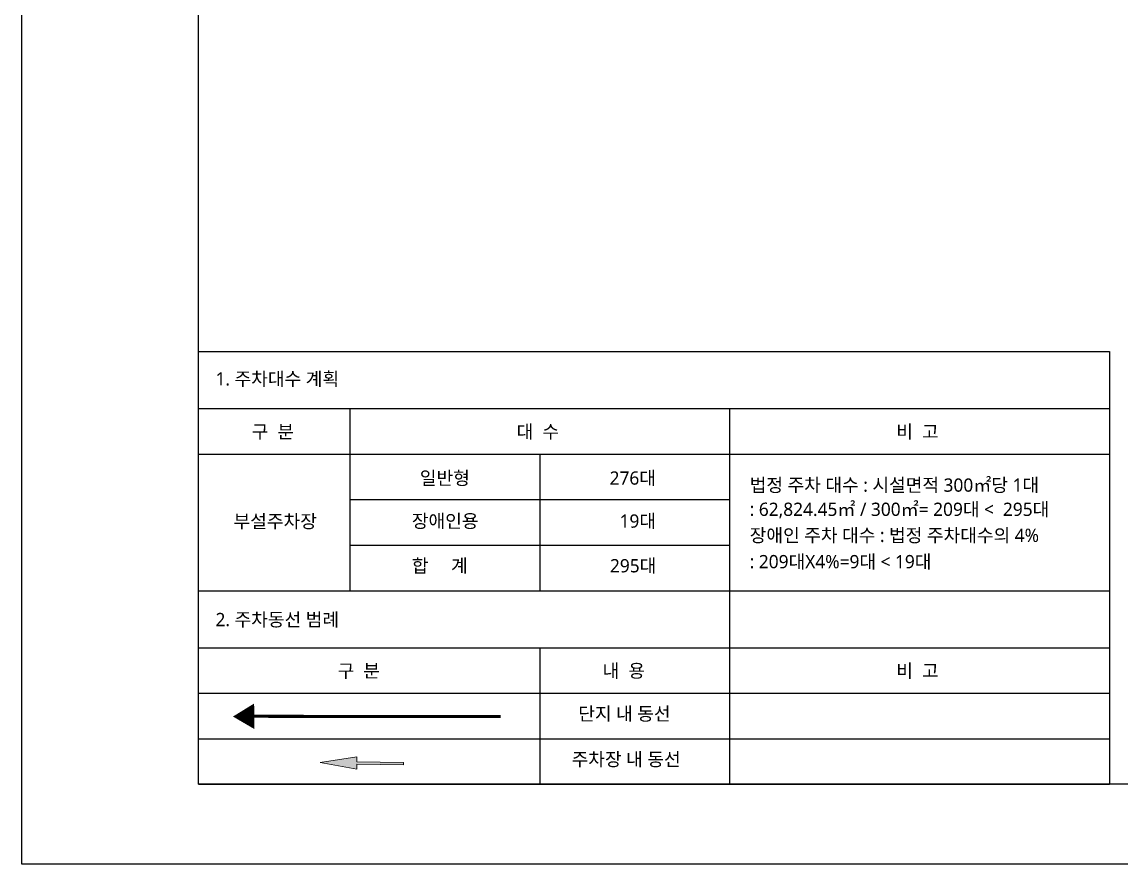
# Model space of a CAD drawing. Header units: millimetres. Extents: x 0 to 841000, y 0 to 594000.
# Drawn here: x 0 to 289531, y 0 to 221858 of the extents above; entities that cross this region are included whole.
import ezdxf
from ezdxf.xclip import XClip

# ---------------------------------------------------------------- set-up
doc = ezdxf.new("R2010")
doc.units = ezdxf.units.MM
doc.header["$LTSCALE"] = 1000
doc.header["$XCLIPFRAME"] = 0
doc.linetypes.add('XR-PLAN$0$HIDDEN', pattern=[0.375, 0.25, -0.125])
doc.linetypes.add('XREF-ROOF PLAN$0$H1', pattern=[1, 0.5, -0.5])
doc.layers.get('Defpoints').update_dxf_attribs({"color": 137})
for name, color, linetype in [('3', 3, 'Continuous'), ('ETC-8', 8, 'Continuous'), ('TEXT', 3, 'Continuous'), ('XR-PLAN$0$WALL-D', 8, 'Continuous'), ('XR-PLAN$0$단면선', 8, 'Continuous'), ('XR-PLAN$0$보조선', 8, 'Continuous'), ('XR-PLAN$0$입면선', 8, 'Continuous'), ('XR-PLAN$0$치수', 8, 'Continuous')]:
    doc.layers.add(name, color=color, linetype=linetype)
doc.layers.add('XR-PL-B3F$0$ETC-차량동선', color=251, linetype='Continuous', lineweight=13)
doc.styles.add('스타일1', font='malgun.ttf')

# ---------------------------------------------------------------- blocks, each defined once
blk = doc.blocks.new('XR-PLAN$0$화장실')
at = {"layer": 'XR-PLAN$0$입면선', "color": 252, "ltscale": 200}
for p, q in [((-1500, 0), (0, 0)), ((-1500, 0), (-1500, -292)), ((0, 0), (0, -1000)), ((-1500, -892), (-1500, -1000)), ((-900, -892), (-1500, -892)), ((-1500, -1000), (0, -1000))]:
    blk.add_line(p, q, dxfattribs=at)
blk.add_arc((-1500, -892), 600, 0, 90, dxfattribs=at)
blk = doc.blocks.new('XR-PLAN$0$남소변기')
at = {"layer": 'XR-PLAN$0$입면선', "ltscale": 200}
for p, q in [((0, 285), (0, 142)), ((150, 285), (0, 285)), ((0, 142), (0, 0)), ((15, 30), (0, 30)), ((0, 15), (78, 15)), ((0, 0), (0, -142)), ((15, -30), (15, 30)), ((147, 15), (210, 15)), ((315, 285), (150, 285)), ((210, 30), (218, 30)), ((210, -30), (210, 30)), ((218, 30), (218, -30)), ((270, 225), (292, 225)), ((292, 225), (315, 225)), ((315, 255), (315, 285)), ((315, 225), (315, 255)), ((0, -15), (78, -15)), ((0, -30), (15, -30)), ((0, -142), (0, -285)), ((0, -285), (150, -285)), ((147, -15), (210, -15)), ((150, -285), (315, -285)), ((218, -30), (210, -30)), ((292, -225), (270, -225)), ((315, -225), (292, -225)), ((315, -255), (315, -225)), ((315, -285), (315, -255))]:
    blk.add_line(p, q, dxfattribs=at)
blk.add_circle((112, 0), 37.5, dxfattribs=at)
for centre, radius, start, end in [((2091, -128), 1870, 173.53631, 176.07483), ((2091, 128), 1870, 183.92517, 186.46369), ((741, 58), 509, 162.68677, 177.29727), ((278, 0), 128, 251.9686, 108.0314), ((281, 199), 27.7, 112.5, 157.5), ((595, 481), 435, 218.5584, 225), ((372, 258), 120, 225, 237.28538), ((1449, 1934), 2111, 237.28538, 239.03624), ((745, 435), 456, 199.26161, 204.34121), ((1050, 695), 847, 211.86106, 215.51908), ((632, 503), 405, 227.81561, 238.4446), ((500, 353), 268, 239.03624, 243.95283), ((603, 563), 502, 243.95283, 248.62608), ((739, 721), 648, 240.46772, 246.40218), ((301, -207), 326, 62.82337, 68.62608), ((323, -165), 278, 59.03624, 62.82337), ((193, -381), 530, 56.29478, 59.03624), ((161, -375), 595, 51.3557, 57.56894), ((439, -12), 86.9, 45, 56.29478), ((365, -87), 192, 37.41309, 45), ((496, 13), 27.7, 14.03624, 37.41309), ((436, -2), 88.7, 1.04163, 14.03624), ((436, 2), 88.7, 345.96376, 358.95837), ((364, -41), 214, 21.62004, 37.86972), ((374, -20), 197, 5.75321, 16.86666), ((741, -58), 509, 182.70273, 197.31323), ((595, -481), 435, 135, 141.4416), ((281, -199), 27.7, 202.5, 247.5), ((372, -258), 120, 122.71462, 135), ((1449, -1934), 2111, 120.96376, 122.71462), ((745, -435), 456, 155.65879, 160.73839), ((1050, -695), 847, 144.48092, 148.13894), ((632, -503), 405, 121.5554, 132.18439), ((500, -353), 268, 116.04717, 120.96376), ((603, -563), 502, 111.37392, 116.04717), ((301, 207), 326, 291.37392, 297.17663), ((739, -721), 648, 113.59782, 119.53228), ((323, 165), 278, 297.17663, 300.96376), ((193, 381), 530, 300.96376, 303.70522), ((161, 375), 595, 302.43106, 308.6443), ((439, 12), 86.9, 303.70522, 315), ((365, 87), 192, 315, 322.58691), ((496, -13), 27.7, 322.58691, 345.96376), ((364, 41), 214, 322.13028, 338.37996), ((374, 20), 197, 343.13334, 354.24679)]:
    blk.add_arc(centre, radius, start, end, dxfattribs=at)
blk = doc.blocks.new('XR-PLAN$0$I-Center 3층 평면도')
at = {"layer": 'XR-PLAN$0$단면선', "ltscale": 100}
for p, q in [((-100204, -214), (-100204, 214)), ((-100204, 214), (-100169, 214)), ((-100169, 32), (-100169, 214)), ((-100147, 10), (-99854, 10)), ((-99832, 32), (-99832, 214)), ((-99832, 214), (-99797, 214)), ((-99797, -214), (-99797, 214)), ((-96575, 350), (-96575, 339)), ((-96575, 350), (-96400, 350)), ((-96575, 339), (-96505, 339)), ((-96575, 11), (-96575, 0)), ((-96575, 11), (-96505, 11)), ((-96491, 325), (-96491, 25)), ((-96484, 325), (-96484, 25)), ((-96470, 339), (-96400, 339)), ((-96470, 11), (-96400, 11)), ((-96400, 350), (-96400, 339)), ((-96400, 11), (-96400, 0)), ((-90202, 207), (-90202, 179)), ((-90202, 207), (-89798, 207)), ((-90202, 179), (-90031, 179)), ((-90009, 157), (-90009, -157)), ((-89991, 157), (-89991, -157)), ((-89969, 179), (-89798, 179)), ((-89798, 207), (-89798, 179)), ((-80202, 207), (-80202, 179)), ((-80202, 207), (-79797, 207)), ((-80202, 179), (-80031, 179)), ((-80009, 157), (-80009, -157)), ((-79991, 157), (-79991, -157)), ((-79969, 179), (-79797, 179)), ((-79797, 207), (-79797, 179)), ((-70202, 207), (-70202, 179)), ((-70202, 207), (-69797, 207)), ((-70202, 179), (-70031, 179)), ((-70009, 157), (-70009, -157)), ((-69991, 157), (-69991, -157)), ((-69969, 179), (-69797, 179)), ((-69797, 207), (-69797, 179)), ((-60202, 207), (-60202, 179)), ((-60202, 207), (-59797, 207)), ((-60202, 179), (-60031, 179)), ((-60009, 157), (-60009, -157)), ((-59991, 157), (-59991, -157)), ((-59969, 179), (-59797, 179)), ((-59797, 207), (-59797, 179)), ((-50202, 207), (-50202, 179)), ((-50202, 207), (-49797, 207)), ((-50202, 179), (-50031, 179)), ((-50009, 157), (-50009, -157)), ((-49991, 157), (-49991, -157)), ((-49969, 179), (-49797, 179)), ((-49797, 207), (-49797, 179)), ((-100204, -214), (-100169, -214)), ((-100169, -214), (-100169, -32)), ((-100147, -10), (-99854, -10)), ((-99832, -214), (-99832, -32)), ((-99832, -214), (-99797, -214)), ((-96575, 0), (-96400, 0)), ((-90202, -179), (-90202, -207)), ((-90202, -179), (-90031, -179)), ((-90202, -207), (-89798, -207)), ((-89969, -179), (-89798, -179)), ((-89798, -179), (-89798, -207)), ((-80202, -179), (-80202, -207)), ((-80202, -179), (-80031, -179)), ((-80202, -207), (-79797, -207)), ((-79969, -179), (-79797, -179)), ((-79797, -179), (-79797, -207)), ((-70202, -179), (-70202, -207)), ((-70202, -179), (-70031, -179)), ((-70202, -207), (-69797, -207)), ((-69969, -179), (-69797, -179)), ((-69797, -179), (-69797, -207)), ((-60202, -179), (-60202, -207)), ((-60202, -179), (-60031, -179)), ((-60202, -207), (-59797, -207)), ((-59969, -179), (-59797, -179)), ((-59797, -179), (-59797, -207)), ((-50202, -179), (-50202, -207)), ((-50202, -179), (-50031, -179)), ((-50202, -207), (-49797, -207)), ((-49969, -179), (-49797, -179)), ((-49797, -179), (-49797, -207)), ((-100350, -4312), (-100339, -4312)), ((-100350, -4487), (-100350, -4312)), ((-100350, -4487), (-100339, -4487)), ((-100339, -4382), (-100339, -4312)), ((-100339, -4487), (-100339, -4417)), ((-100325, -4396), (-100025, -4396)), ((-100325, -4403), (-100025, -4403)), ((-100011, -4382), (-100011, -4312)), ((-100011, -4312), (-100000, -4312)), ((-100011, -4487), (-100011, -4417)), ((-100011, -4487), (-100000, -4487)), ((-100000, -4487), (-100000, -4312)), ((-100350, -9412), (-100339, -9412)), ((-100350, -9587), (-100350, -9412)), ((-100350, -9587), (-100339, -9587)), ((-100339, -9482), (-100339, -9412)), ((-100339, -9587), (-100339, -9517)), ((-100325, -9496), (-100025, -9496)), ((-100325, -9503), (-100025, -9503)), ((-100011, -9482), (-100011, -9412)), ((-100011, -9412), (-100000, -9412)), ((-100011, -9587), (-100011, -9517)), ((-100011, -9587), (-100000, -9587)), ((-100000, -9587), (-100000, -9412))]:
    blk.add_line(p, q, dxfattribs=at)
for points in [[(-95289, 226), (-95372, 226), (-95372, 238), (-95172, 238), (-95172, 226), (-95255, 226, 0.4142136), (-95268, 213), (-95268, 63, 0.4142136), (-95255, 50), (-95172, 50), (-95172, 38), (-95372, 38), (-95372, 50), (-95289, 50, 0.4142136), (-95276, 63), (-95276, 213, 0.4142136)], [(-85289, 226), (-85372, 226), (-85372, 238), (-85172, 238), (-85172, 226), (-85255, 226, 0.4142136), (-85268, 213), (-85268, 63, 0.4142136), (-85255, 50), (-85172, 50), (-85172, 38), (-85372, 38), (-85372, 50), (-85289, 50, 0.4142136), (-85276, 63), (-85276, 213, 0.4142136)], [(-75289, 226), (-75372, 226), (-75372, 238), (-75172, 238), (-75172, 226), (-75255, 226, 0.4142136), (-75268, 213), (-75268, 63, 0.4142136), (-75255, 50), (-75172, 50), (-75172, 38), (-75372, 38), (-75372, 50), (-75289, 50, 0.4142136), (-75276, 63), (-75276, 213, 0.4142136)], [(-65289, 226), (-65372, 226), (-65372, 238), (-65172, 238), (-65172, 226), (-65255, 226, 0.4142136), (-65268, 213), (-65268, 63, 0.4142136), (-65255, 50), (-65172, 50), (-65172, 38), (-65372, 38), (-65372, 50), (-65289, 50, 0.4142136), (-65276, 63), (-65276, 213, 0.4142136)], [(-55289, 226), (-55372, 226), (-55372, 238), (-55172, 238), (-55172, 226), (-55255, 226, 0.4142136), (-55268, 213), (-55268, 63, 0.4142136), (-55255, 50), (-55172, 50), (-55172, 38), (-55372, 38), (-55372, 50), (-55289, 50, 0.4142136), (-55276, 63), (-55276, 213, 0.4142136)]]:
    blk.add_lwpolyline(points, format="xyb", close=True, dxfattribs=at)
for centre, radius, start, end in [((-100147, 32), 22, 180, 270), ((-99854, 32), 22, 270, 0), ((-96505, 325), 14, 0, 90), ((-96505, 25), 14, 270, 0), ((-96470, 325), 14, 90, 180), ((-96470, 25), 14, 180, 270), ((-90031, 157), 22, 0, 90), ((-89969, 157), 22, 90, 180), ((-80031, 157), 22, 0, 90), ((-79969, 157), 22, 90, 180), ((-70031, 157), 22, 0, 90), ((-69969, 157), 22, 90, 180), ((-60031, 157), 22, 0, 90), ((-59969, 157), 22, 90, 180), ((-50031, 157), 22, 0, 90), ((-49969, 157), 22, 90, 180), ((-100147, -32), 22, 90, 180), ((-99854, -32), 22, 0, 90), ((-90031, -157), 22, 270, 0), ((-89969, -157), 22, 180, 270), ((-80031, -157), 22, 270, 0), ((-79969, -157), 22, 180, 270), ((-70031, -157), 22, 270, 0), ((-69969, -157), 22, 180, 270), ((-60031, -157), 22, 270, 0), ((-59969, -157), 22, 180, 270), ((-50031, -157), 22, 270, 0), ((-49969, -157), 22, 180, 270), ((-100325, -4382), 14, 180, 270), ((-100325, -4417), 14, 90, 180), ((-100025, -4382), 14, 270, 0), ((-100025, -4417), 14, 0, 90), ((-100325, -9482), 14, 180, 270), ((-100325, -9517), 14, 90, 180), ((-100025, -9482), 14, 270, 0), ((-100025, -9517), 14, 0, 90)]:
    blk.add_arc(centre, radius, start, end, dxfattribs=at)
at = {"layer": 'XR-PLAN$0$보조선', "linetype": 'XR-PLAN$0$HIDDEN', "ltscale": 200}
for p, q in [((-98000, -8487), (-96600, -9387)), ((-98000, -9387), (-96600, -8487))]:
    blk.add_line(p, q, dxfattribs=at)
at = {"layer": 'XR-PLAN$0$입면선', "ltscale": 200}
for p, q in [((-50600, 570), (-50600, 3200)), ((-50500, 570), (-50500, 3100)), ((-50000, 570), (-50000, 3100)), ((-49500, 570), (-49500, 3100)), ((-100570, 570), (-100570, -6000)), ((-100310, -310), (-100310, 310)), ((-100310, 310), (-99690, 310)), ((-99690, 310), (-100310, 310)), ((-99690, -310), (-99690, 310)), ((-99090, 186), (-99690, 186)), ((-99190, 86), (-99690, 86)), ((-99190, -114), (-99190, 86)), ((-99090, 186), (-99090, 570)), ((-99090, 520), (-99090, 440)), ((-96900, 520), (-99090, 520)), ((-96900, 440), (-99090, 440)), ((-99090, -214), (-99090, 186)), ((-99060, 520), (-99060, 440)), ((-96930, 480), (-99060, 480)), ((-97945, 460), (-99060, 460)), ((-96930, 500), (-98045, 500)), ((-98045, 480), (-98045, 500)), ((-97945, 460), (-97945, 480)), ((-96930, 520), (-96930, 440)), ((-96900, 520), (-96900, 440)), ((-95900, 520), (-95900, 440)), ((-95900, 520), (-90728, 520)), ((-95900, 440), (-90728, 440)), ((-95870, 520), (-95870, 440)), ((-95870, 500), (-93228, 500)), ((-95870, 480), (-90758, 480)), ((-93328, 460), (-93328, 480)), ((-93328, 460), (-90758, 460)), ((-93228, 480), (-93228, 500)), ((-90758, 520), (-90758, 440)), ((-90728, 520), (-90728, 440)), ((-90310, 310), (-89690, 310)), ((-90310, 310), (-90310, -310)), ((-89690, 310), (-89690, -310)), ((-89272, 520), (-89272, 440)), ((-89272, 520), (-86272, 520)), ((-89272, 440), (-86272, 440)), ((-89242, 520), (-89242, 440)), ((-89242, 500), (-87722, 500)), ((-89242, 480), (-86302, 480)), ((-87822, 460), (-87822, 480)), ((-87822, 460), (-86302, 460)), ((-87722, 480), (-87722, 500)), ((-86302, 520), (-86302, 440)), ((-86272, 520), (-86272, 440)), ((-84272, 520), (-84272, 440)), ((-81272, 520), (-84272, 520)), ((-81272, 440), (-84272, 440)), ((-84242, 520), (-84242, 440)), ((-81302, 480), (-84242, 480)), ((-82722, 460), (-84242, 460)), ((-81302, 500), (-82822, 500)), ((-82822, 480), (-82822, 500)), ((-82722, 460), (-82722, 480)), ((-81302, 520), (-81302, 440)), ((-81272, 520), (-81272, 440)), ((-80310, 310), (-79690, 310)), ((-80310, 310), (-80310, -310)), ((-79690, 310), (-79690, -310)), ((-78728, 520), (-78728, 440)), ((-78728, 520), (-75728, 520)), ((-78728, 440), (-75728, 440)), ((-78698, 520), (-78698, 440)), ((-78698, 500), (-77178, 500)), ((-78698, 480), (-75758, 480)), ((-77278, 460), (-77278, 480)), ((-77278, 460), (-75758, 460)), ((-77178, 480), (-77178, 500)), ((-75758, 520), (-75758, 440)), ((-75728, 520), (-75728, 440)), ((-74272, 520), (-74272, 440)), ((-71272, 520), (-74272, 520)), ((-71272, 440), (-74272, 440)), ((-74242, 520), (-74242, 440)), ((-71302, 480), (-74242, 480)), ((-72722, 460), (-74242, 460)), ((-71302, 500), (-72822, 500)), ((-72822, 480), (-72822, 500)), ((-72722, 460), (-72722, 480)), ((-71302, 520), (-71302, 440)), ((-71272, 520), (-71272, 440)), ((-70310, 310), (-69690, 310)), ((-70310, 310), (-70310, -310)), ((-69690, 310), (-69690, -310)), ((-68728, 520), (-68728, 440)), ((-68728, 520), (-65728, 520)), ((-68728, 440), (-65728, 440)), ((-68698, 520), (-68698, 440)), ((-68698, 500), (-67178, 500)), ((-68698, 480), (-65758, 480)), ((-67278, 460), (-67278, 480)), ((-67278, 460), (-65758, 460)), ((-67178, 480), (-67178, 500)), ((-65758, 520), (-65758, 440)), ((-65728, 520), (-65728, 440)), ((-64275, 520), (-64275, 440)), ((-61275, 520), (-64275, 520)), ((-61275, 440), (-64275, 440)), ((-64245, 520), (-64245, 440)), ((-61305, 480), (-64245, 480)), ((-62725, 460), (-64245, 460)), ((-61305, 500), (-62825, 500)), ((-62825, 480), (-62825, 500)), ((-62725, 460), (-62725, 480)), ((-61305, 520), (-61305, 440)), ((-61275, 520), (-61275, 440)), ((-59690, 319), (-60310, 319)), ((-60310, 310), (-59690, 310)), ((-60310, 310), (-60310, -310)), ((-59690, 310), (-59690, -310)), ((-58731, 520), (-58731, 440)), ((-55731, 520), (-58731, 520)), ((-55731, 440), (-58731, 440)), ((-58701, 520), (-58701, 440)), ((-55761, 480), (-58701, 480)), ((-57181, 460), (-58701, 460)), ((-55761, 500), (-57281, 500)), ((-57281, 480), (-57281, 500)), ((-57181, 460), (-57181, 480)), ((-55761, 520), (-55761, 440)), ((-55731, 520), (-55731, 440)), ((-54275, 520), (-54275, 440)), ((-54275, 520), (-51275, 520)), ((-54275, 440), (-51275, 440)), ((-54245, 520), (-54245, 440)), ((-54245, 500), (-52725, 500)), ((-54245, 480), (-51305, 480)), ((-52825, 460), (-52825, 480)), ((-52825, 460), (-51305, 460)), ((-52725, 480), (-52725, 500)), ((-51305, 520), (-51305, 440)), ((-51275, 520), (-51275, 440)), ((-50310, 310), (-49690, 310)), ((-50310, 310), (-50310, -310)), ((-49690, 310), (-50310, 310)), ((-49690, 310), (-49690, -310)), ((-100310, -310), (-99690, -310)), ((-100200, -910), (-100200, -310)), ((-99800, -910), (-100200, -910)), ((-100100, -810), (-100100, -310)), ((-99900, -810), (-100100, -810)), ((-99900, -310), (-99900, -810)), ((-99800, -310), (-99800, -14690)), ((-99700, -310), (-99700, -14690)), ((-99690, -114), (-99190, -114)), ((-99690, -214), (-99090, -214)), ((-99190, -214), (-99190, -4300)), ((-96491, -281), (-97575, -281)), ((-96400, -301), (-97575, -301)), ((-97200, -1456), (-97200, -4387)), ((-96600, -1456), (-97200, -1456)), ((-96600, -1256), (-96600, -8564)), ((-96600, -1256), (-96400, -1256)), ((-96491, -281), (-96400, -281)), ((-96400, -1256), (-96400, -15310)), ((-90310, -310), (-89690, -310)), ((-80310, -310), (-79690, -310)), ((-70310, -310), (-69690, -310)), ((-60310, -310), (-59690, -310)), ((-50310, -310), (-49690, -310)), ((-99800, -4300), (-98999, -4300)), ((-100470, -6000), (-100570, -6000)), ((-100410, -6000), (-100330, -6000)), ((-100410, -6000), (-100410, -9000)), ((-100410, -6030), (-100330, -6030)), ((-100390, -6030), (-100390, -7550)), ((-100370, -7550), (-100390, -7550)), ((-100370, -6030), (-100370, -8970)), ((-100350, -7450), (-100370, -7450)), ((-100350, -7450), (-100350, -8970)), ((-100330, -6000), (-100330, -9000)), ((-99700, -7787), (-99700, -8387)), ((-99200, -8387), (-99700, -8387)), ((-99200, -7787), (-99200, -8387)), ((-98100, -8387), (-98600, -8387)), ((-98100, -8387), (-96600, -8387)), ((-98100, -8387), (-98100, -9387)), ((-98000, -8487), (-96600, -8487)), ((-98000, -8487), (-98000, -9387)), ((-96600, -8200), (-96600, -15110)), ((-100570, -9000), (-100570, -11000)), ((-100470, -9000), (-100570, -9000)), ((-100470, -9000), (-100470, -11000)), ((-100410, -8970), (-100330, -8970)), ((-100410, -9000), (-100330, -9000)), ((-99700, -9387), (-96600, -9387)), ((-99700, -9587), (-96600, -9587)), ((-99700, -10187), (-98300, -10187)), ((-98000, -10187), (-96600, -10187))]:
    blk.add_line(p, q, dxfattribs=at)
at = {"layer": 'XR-PLAN$0$입면선'}
for p, q in [((-100350, 350), (350, 350)), ((-100350, 350), (-100350, -60470)), ((-96600, -301), (-96600, 350)), ((-96400, -301), (-96400, 339)), ((350, 350), (350, -60470))]:
    blk.add_line(p, q, dxfattribs=at)
at = {"layer": 'XR-PLAN$0$입면선', "ltscale": 200}
for points in [[(-99090, 520), (-99090, 570), (-100570, 570)], [(-99140, 520), (-100520, 520), (-100520, -6000)]]:
    blk.add_lwpolyline(points, dxfattribs=at)
for points in [[(-99165, 495), (-99165, 520), (-99090, 520), (-99090, 370), (-99165, 370), (-99165, 395), (-99162, 395), (-99162, 373), (-99093, 373), (-99093, 517), (-99162, 517), (-99162, 495)], [(-95900, 520), (-96900, 520), (-96900, 570), (-95900, 570)], [(-96825, 495), (-96825, 520), (-96900, 520), (-96900, 370), (-96825, 370), (-96825, 395), (-96828, 395), (-96828, 373), (-96897, 373), (-96897, 517), (-96828, 517), (-96828, 495)], [(-95975, 495), (-95975, 520), (-95900, 520), (-95900, 370), (-95975, 370), (-95975, 395), (-95972, 395), (-95972, 373), (-95903, 373), (-95903, 517), (-95972, 517), (-95972, 495)], [(-89272, 570), (-89272, 520), (-90728, 520), (-90728, 570)], [(-90653, 495), (-90653, 520), (-90728, 520), (-90728, 370), (-90653, 370), (-90653, 395), (-90656, 395), (-90656, 373), (-90725, 373), (-90725, 517), (-90656, 517), (-90656, 495)], [(-89347, 495), (-89347, 520), (-89272, 520), (-89272, 370), (-89347, 370), (-89347, 395), (-89344, 395), (-89344, 373), (-89275, 373), (-89275, 517), (-89344, 517), (-89344, 495)], [(-84272, 570), (-84272, 520), (-86272, 520), (-86272, 570)], [(-86197, 495), (-86197, 520), (-86272, 520), (-86272, 370), (-86197, 370), (-86197, 395), (-86200, 395), (-86200, 373), (-86269, 373), (-86269, 517), (-86200, 517), (-86200, 495)], [(-84347, 495), (-84347, 520), (-84272, 520), (-84272, 370), (-84347, 370), (-84347, 395), (-84344, 395), (-84344, 373), (-84275, 373), (-84275, 517), (-84344, 517), (-84344, 495)], [(-81272, 570), (-81272, 520), (-78728, 520), (-78728, 570)], [(-81197, 495), (-81197, 520), (-81272, 520), (-81272, 370), (-81197, 370), (-81197, 395), (-81200, 395), (-81200, 373), (-81269, 373), (-81269, 517), (-81200, 517), (-81200, 495)], [(-78803, 495), (-78803, 520), (-78728, 520), (-78728, 370), (-78803, 370), (-78803, 395), (-78800, 395), (-78800, 373), (-78731, 373), (-78731, 517), (-78800, 517), (-78800, 495)], [(-74272, 570), (-74272, 520), (-75728, 520), (-75728, 570)], [(-75651, 495), (-75651, 520), (-75726, 520), (-75726, 370), (-75651, 370), (-75651, 395), (-75654, 395), (-75654, 373), (-75723, 373), (-75723, 517), (-75654, 517), (-75654, 495)], [(-74349, 495), (-74349, 520), (-74274, 520), (-74274, 370), (-74349, 370), (-74349, 395), (-74346, 395), (-74346, 373), (-74277, 373), (-74277, 517), (-74346, 517), (-74346, 495)], [(-71272, 570), (-71272, 520), (-68728, 520), (-68728, 570)], [(-71197, 495), (-71197, 520), (-71272, 520), (-71272, 370), (-71197, 370), (-71197, 395), (-71200, 395), (-71200, 373), (-71269, 373), (-71269, 517), (-71200, 517), (-71200, 495)], [(-68803, 495), (-68803, 520), (-68728, 520), (-68728, 370), (-68803, 370), (-68803, 395), (-68800, 395), (-68800, 373), (-68731, 373), (-68731, 517), (-68800, 517), (-68800, 495)], [(-64275, 570), (-64275, 520), (-65728, 520), (-65728, 570)], [(-65653, 495), (-65653, 520), (-65728, 520), (-65728, 370), (-65653, 370), (-65653, 395), (-65656, 395), (-65656, 373), (-65725, 373), (-65725, 517), (-65656, 517), (-65656, 495)], [(-64350, 495), (-64350, 520), (-64275, 520), (-64275, 370), (-64350, 370), (-64350, 395), (-64347, 395), (-64347, 373), (-64278, 373), (-64278, 517), (-64347, 517), (-64347, 495)], [(-58731, 570), (-58731, 520), (-61275, 520), (-61275, 570)], [(-61200, 495), (-61200, 520), (-61275, 520), (-61275, 370), (-61200, 370), (-61200, 395), (-61203, 395), (-61203, 373), (-61272, 373), (-61272, 517), (-61203, 517), (-61203, 495)], [(-58806, 495), (-58806, 520), (-58731, 520), (-58731, 370), (-58806, 370), (-58806, 395), (-58803, 395), (-58803, 373), (-58734, 373), (-58734, 517), (-58803, 517), (-58803, 495)], [(-55731, 570), (-55731, 520), (-54275, 520), (-54275, 570)], [(-55656, 495), (-55656, 520), (-55731, 520), (-55731, 370), (-55656, 370), (-55656, 395), (-55659, 395), (-55659, 373), (-55728, 373), (-55728, 517), (-55659, 517), (-55659, 495)], [(-54350, 495), (-54350, 520), (-54275, 520), (-54275, 370), (-54350, 370), (-54350, 395), (-54347, 395), (-54347, 373), (-54278, 373), (-54278, 517), (-54347, 517), (-54347, 495)], [(-51275, 570), (-51275, 520), (-38725, 520), (-38725, 570)], [(-51200, 495), (-51200, 520), (-51275, 520), (-51275, 370), (-51200, 370), (-51200, 395), (-51203, 395), (-51203, 373), (-51272, 373), (-51272, 517), (-51203, 517), (-51203, 495)]]:
    blk.add_lwpolyline(points, close=True, dxfattribs=at)
for centre in [(-99437, -862), (-99437, -1662), (-99437, -2462), (-96892, -1750), (-96892, -2550), (-99437, -3262), (-99437, -4062), (-96892, -3350), (-96892, -4150)]:
    blk.add_circle(centre, 137, dxfattribs=at)
for centre, radius, start, end in [((-96600, -281), 975, 180, 270), ((-99200, -8387), 600, 0, 90)]:
    blk.add_arc(centre, radius, start, end, dxfattribs=at)
at = {"layer": 'XR-PLAN$0$입면선', "color": 252, "ltscale": 200}
for p in [(-96600, -4387), (-96600, -5387), (-96600, -6387), (-96600, -7387)]:
    blk.add_blockref('XR-PLAN$0$화장실', p, dxfattribs=at)
at = {"layer": 'XR-PLAN$0$치수', "ltscale": 200}
for p in [(-99700, -4885), (-99700, -5755), (-99700, -6625), (-99700, -7495)]:
    blk.add_blockref('XR-PLAN$0$남소변기', p, dxfattribs=at)
blk = doc.blocks.new('XR-PLAN$0$sheet-line')
at = {"layer": 'Defpoints'}
blk.add_lwpolyline([(168200, -356400), (0, -356400), (0, -237600), (168200, -237600)], close=True, dxfattribs=at)
blk = doc.blocks.new('XR-PLAN')
ref = blk.add_blockref('XR-PLAN$0$I-Center 3층 평면도', (280700, 13900))
XClip(ref).set_block_clipping_path([(-103200.0000000003, -9668.8009418729), (34200, 100522.8029125887)])
at = {"layer": 'XR-PLAN$0$WALL-D'}
blk.add_blockref('XR-PLAN$0$sheet-line', (168200, 356400), dxfattribs=at)

msp = doc.modelspace()

# ---------------------------------------------------------------- hatches: boundary and pattern name
at = {"layer": 'XR-PL-B3F$0$ETC-차량동선'}
msp.add_hatch(color=256, dxfattribs=at).paths.add_polyline_path([(100479, 26767), (88208, 26951), (88228, 28265), (78562, 26767), (88179, 24979), (88198, 26293), (100469, 26109)])

# ---------------------------------------------------------------- linework, layer by layer
at = {"layer": '3', "color": 251, "linetype": 'Continuous'}
msp.add_lwpolyline([(55589, 38854, 0, 6750, 0), (61200, 38921, 4500, 4500, 0)], format="xyseb", dxfattribs=at)
at = {"layer": '3', "color": 252, "linetype": 'XREF-ROOF PLAN$0$H1', "ltscale": 5, "const_width": 800}
msp.add_lwpolyline([(61200, 38921), (126093, 38854)], dxfattribs=at)
at = {"layer": 'Defpoints'}
for points in [[(841000, 0), (0, 0), (0, 594000), (841000, 594000)], [(46500, 573000), (819500, 573000), (819500, 21000), (46500, 21000)]]:
    msp.add_lwpolyline(points, close=True, dxfattribs=at)
at = {"layer": 'ETC-8', "color": 2}
for p, q in [((46500, 120000), (286500, 120000)), ((46500, 72000), (286500, 72000)), ((46500, 57000), (286500, 57000))]:
    msp.add_line(p, q, dxfattribs=at)
at = {"layer": 'ETC-8'}
for p, q in [((46500, 108000), (286500, 108000)), ((86500, 96000), (186500, 96000)), ((86500, 84000), (186500, 84000)), ((46500, 45000), (286500, 45000)), ((46500, 33000), (286500, 33000)), ((46500, 21000), (286500, 21000))]:
    msp.add_line(p, q, dxfattribs=at)
at = {"layer": 'ETC-8', "color": 2}
msp.add_lwpolyline([(46500, 135000), (286500, 135000), (286500, 21000), (46500, 21000)], close=True, dxfattribs=at)
at = {"layer": 'ETC-8'}
for points in [[(86500, 72000), (86500, 120000)], [(186500, 21000), (186500, 120000)], [(136500, 72000), (136500, 108000)], [(136500, 21000), (136500, 57000)]]:
    msp.add_lwpolyline(points, dxfattribs=at)
at = {"layer": 'XR-PL-B3F$0$ETC-차량동선'}
msp.add_lwpolyline([(100469, 26109), (100479, 26767), (88208, 26951), (88228, 28265), (78562, 26767), (88179, 24979), (88198, 26293)], close=True, dxfattribs=at)

# ---------------------------------------------------------------- block references
ref = msp.add_blockref('XR-PLAN', (44602, 42313), dxfattribs=dict(rotation=47.15620461601618))
XClip(ref).set_block_clipping_path([(361500.0000000001, 12508.6156973273), (450227.1653741396, 87946.2503726115)])

# ---------------------------------------------------------------- texts
at = {"layer": 'TEXT', "style": '스타일1'}
for s, p in [('1. 주차대수 계획', (50984, 126082)), ('구  분', (60506, 112161)), ('대  수', (130321, 112161)), ('비  고', (230321, 112161)), ('일반형', (104802, 99946)), ('276대', (154802, 99946)), ('법정 주차 대수 : 시설면적 300㎡당 1대', (191709, 98091)), ('부설주차장', (55736, 88543)), ('장애인용', (102707, 88617)), ('19대', (157426, 88617)), ('장애인 주차 대수 : 법정 주차대수의 4%%%', (191709, 84852)), ('합     계', (102707, 76844)), ('295대', (154897, 76844)), ('2. 주차동선 범례', (50984, 62664)), ('구  분', (83149, 49161)), ('내  용', (152965, 49161)), ('비  고', (230321, 49161)), ('단지 내 동선', (146539, 37844)), ('주차장 내 동선', (144794, 25844))]:
    msp.add_text(s, height=3500, dxfattribs=at).set_placement(p)
at = {"layer": 'TEXT', "color": 1, "style": '스타일1'}
for s, p in [(': 62,824.45㎡ / 300㎡= 209대 <  295대', (191709, 91715)), (': 209대X4%%%=9대 < 19대', (191709, 77921))]:
    msp.add_text(s, height=3500, dxfattribs=at).set_placement(p)

doc.saveas('drawing.dxf')
